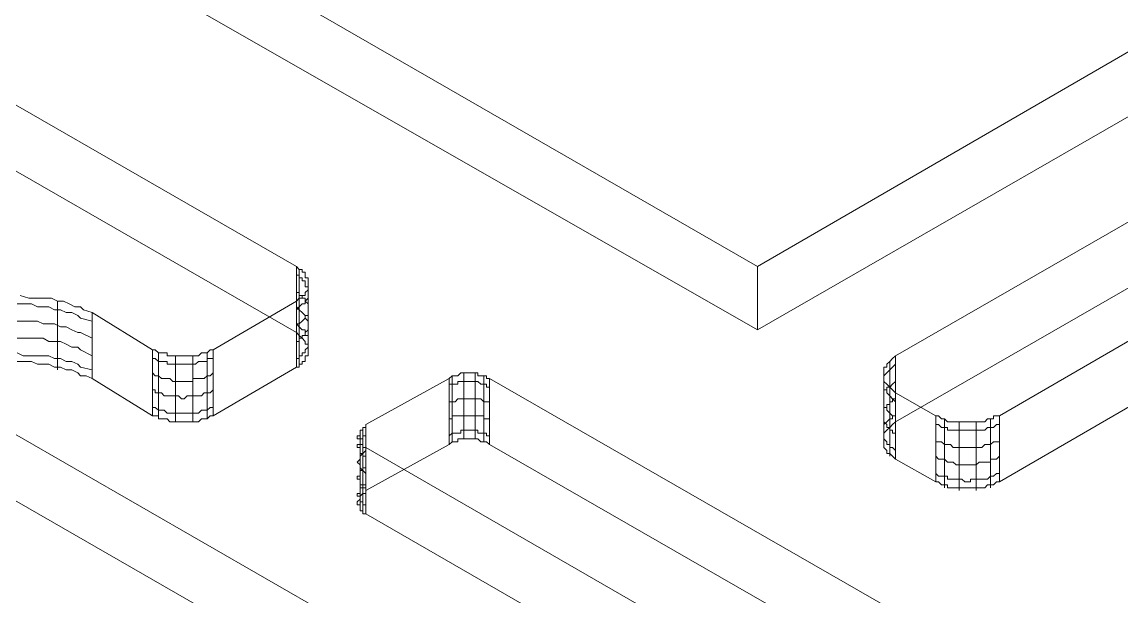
# Model space of a CAD drawing. Header units: millimetres. Extents: x 251 to 1800, y 172 to 1116.
# Drawn here: x 354.4 to 455.3, y 742.5 to 795.2 of the extents above; entities that cross this region are included whole.
import ezdxf

# ---------------------------------------------------------------- set-up
doc = ezdxf.new("R2010")
doc.units = ezdxf.units.MM

msp = doc.modelspace()

# ---------------------------------------------------------------- linework, layer by layer
at = {"color": 8, "lineweight": 0, "true_color": 0x808080}
for points in [[(259.759732, 841.811598), (379.610691, 772.766425)], [(259.759732, 841.811598), (379.610691, 772.766425)], [(259.759732, 835.75017), (379.610691, 766.704997)], [(259.759732, 835.75017), (379.610691, 766.704997), (379.858658, 766.429478), (380.134177, 766.18151), (380.409697, 765.905991), (380.409697, 765.658023), (380.657664, 765.658023), (380.657664, 765.382504), (380.657664, 765.134536), (380.657664, 764.859017), (380.657664, 764.583498), (380.409697, 764.583498), (380.409697, 764.33553), (380.409697, 764.060011), (380.134177, 764.060011), (380.134177, 763.812043), (379.858658, 763.812043), (379.858658, 763.536524), (379.610691, 763.536524)], [(421.847821, 772.766425), (369.306263, 803.073564)], [(421.847821, 772.766425), (369.306263, 803.073564)], [(474.11386, 803.073564), (421.847821, 772.766425)], [(474.11386, 803.073564), (421.847821, 772.766425)], [(421.847821, 766.952965), (369.306263, 797.012136)], [(474.11386, 797.012136), (421.847821, 766.952965)], [(484.941774, 793.595695), (434.521716, 764.583498), (434.246196, 764.33553), (433.998229, 764.060011), (433.722709, 763.812043), (433.722709, 763.536524), (433.44719, 763.536524), (433.44719, 763.288556), (433.44719, 763.013037), (433.44719, 762.737517), (433.44719, 762.48955), (433.44719, 762.21403), (433.722709, 761.966063), (433.998229, 761.690543), (434.246196, 761.442576), (434.521716, 761.167056), (438.213676, 759.073109), (438.461644, 759.073109), (438.737163, 758.797589), (439.012683, 758.797589), (439.26065, 758.52207), (439.53617, 758.52207), (439.784137, 758.52207), (440.059657, 758.52207), (440.335176, 758.52207), (440.583144, 758.52207), (440.858663, 758.52207), (441.106631, 758.52207), (441.38215, 758.52207), (441.630117, 758.52207), (441.905637, 758.52207), (442.181156, 758.52207), (442.429124, 758.52207), (442.704643, 758.52207), (442.952611, 758.797589), (443.22813, 758.797589), (443.476098, 758.797589), (443.476098, 759.073109), (444.027137, 759.073109), (494.447195, 788.305722)], [(484.941774, 793.595695), (434.521716, 764.583498)], [(484.941774, 787.534267), (434.521716, 758.52207)], [(484.941774, 787.534267), (434.521716, 758.52207)], [(444.027137, 759.073109), (494.447195, 788.305722)], [(444.027137, 753.011681), (494.447195, 782.244294)], [(444.027137, 753.011681), (494.447195, 782.244294)], [(379.610691, 769.597951), (379.858658, 769.873471), (380.134177, 769.873471), (380.134177, 770.121438), (380.409697, 770.121438), (380.409697, 770.396958), (380.657664, 770.644925), (380.657664, 770.920445), (380.657664, 771.195964), (380.657664, 771.443932), (380.657664, 771.719451), (380.409697, 771.719451), (380.409697, 771.967419), (380.409697, 772.242938), (380.134177, 772.242938), (380.134177, 772.490906), (379.858658, 772.490906), (379.610691, 772.766425)], [(379.610691, 766.704997), (379.610691, 772.766425)], [(379.610691, 766.704997), (379.610691, 772.766425)], [(379.610691, 769.597951), (379.858658, 769.873471), (380.134177, 769.873471), (380.134177, 770.121438), (380.409697, 770.121438), (380.409697, 770.396958), (380.657664, 770.644925), (380.657664, 770.920445), (380.657664, 771.195964), (380.657664, 771.443932), (380.657664, 771.719451), (380.409697, 771.719451), (380.409697, 771.967419), (380.409697, 772.242938), (380.134177, 772.242938), (380.134177, 772.490906), (379.858658, 772.490906), (379.610691, 772.766425)], [(379.858658, 766.429478), (379.858658, 772.490906), (379.858658, 772.242938)], [(421.847821, 766.952965), (421.847821, 772.766425)], [(421.847821, 766.952965), (421.847821, 772.766425)], [(379.610691, 768.798945), (379.858658, 769.074464), (380.134177, 769.349984), (380.409697, 769.349984), (380.409697, 769.597951), (380.657664, 769.873471), (380.657664, 770.121438), (380.657664, 770.396958), (380.657664, 770.644925), (380.657664, 770.920445), (380.409697, 770.920445), (380.409697, 771.195964), (380.409697, 771.443932), (380.134177, 771.443932), (380.134177, 771.719451), (379.858658, 771.719451), (379.858658, 771.967419), (379.610691, 771.967419), (379.610691, 771.719451)], [(380.657664, 765.658023), (380.657664, 771.719451), (380.657664, 771.443932)], [(379.610691, 767.228484), (379.610691, 767.504004), (379.858658, 767.504004), (380.134177, 767.751971), (380.409697, 768.027491), (380.409697, 768.275458), (380.657664, 768.275458), (380.657664, 768.550977), (380.657664, 768.798945), (380.657664, 769.074464), (380.657664, 769.349984), (380.409697, 769.597951), (380.409697, 769.873471), (380.134177, 769.873471), (380.134177, 770.121438), (379.858658, 770.121438), (379.858658, 770.396958), (379.610691, 770.396958), (379.610691, 770.121438)], [(380.657664, 764.583498), (380.657664, 770.644925), (380.657664, 770.396958)], [(353.987382, 769.349984), (354.538421, 769.349984), (355.309876, 769.349984), (355.860914, 769.074464), (356.384401, 769.074464), (356.907888, 769.074464), (357.431375, 768.798945), (357.954862, 768.798945), (358.478349, 768.550977), (359.001836, 768.550977), (359.552875, 768.275458), (359.800842, 768.027491), (360.875368, 767.751971), (360.875368, 767.504004)], [(354.262902, 770.121438), (355.061908, 769.873471), (355.585395, 769.873471), (356.108882, 769.873471), (356.632369, 769.873471), (357.155856, 769.873471), (357.706895, 769.597951), (358.230382, 769.597951), (358.753869, 769.349984), (359.277356, 769.074464), (359.800842, 769.074464), (360.076362, 768.798945), (360.875368, 768.550977)], [(354.262902, 770.121438), (355.061908, 769.873471), (355.585395, 769.873471), (356.108882, 769.873471), (356.632369, 769.873471), (357.155856, 769.873471), (357.706895, 769.597951), (358.230382, 769.597951), (358.753869, 769.349984), (359.277356, 769.074464), (359.800842, 769.074464), (360.076362, 768.798945), (360.875368, 768.550977)], [(357.706895, 769.597951), (357.706895, 763.536524), (357.706895, 763.288556)], [(379.610691, 769.597951), (371.95125, 765.134536)], [(379.610691, 769.597951), (371.95125, 765.134536)], [(379.610691, 769.597951), (379.610691, 763.536524)], [(379.610691, 769.597951), (379.610691, 763.536524)], [(379.858658, 763.812043), (379.858658, 769.873471), (379.858658, 769.597951)], [(366.413309, 765.134536), (360.875368, 768.550977)], [(366.413309, 765.134536), (360.875368, 768.550977)], [(360.875368, 762.48955), (360.875368, 768.550977)], [(360.875368, 762.48955), (360.875368, 768.550977)], [(379.610691, 765.658023), (379.610691, 765.905991), (379.858658, 765.905991), (379.858658, 766.18151), (380.134177, 766.18151), (380.134177, 766.429478), (380.409697, 766.429478), (380.409697, 766.704997), (380.657664, 766.952965), (380.657664, 767.228484), (380.657664, 767.504004), (380.657664, 767.751971), (380.409697, 768.027491), (380.409697, 768.275458), (380.134177, 768.550977), (379.858658, 768.798945), (379.610691, 769.074464), (379.610691, 768.798945)], [(353.987382, 767.751971), (354.538421, 767.751971), (355.309876, 767.751971), (355.860914, 767.751971), (356.384401, 767.504004), (356.907888, 767.504004), (357.431375, 767.504004), (357.954862, 767.228484), (358.478349, 767.228484), (359.001836, 766.952965), (359.552875, 766.704997), (359.800842, 766.704997), (360.875368, 766.18151), (360.875368, 765.905991)], [(379.610691, 764.33553), (379.858658, 764.33553), (379.858658, 764.583498), (380.134177, 764.583498), (380.134177, 764.859017), (380.409697, 764.859017), (380.409697, 765.134536), (380.657664, 765.382504), (380.657664, 765.658023), (380.657664, 765.905991), (380.657664, 766.18151), (380.657664, 766.429478), (380.409697, 766.429478), (380.409697, 766.704997), (380.409697, 766.952965), (380.134177, 766.952965), (379.858658, 767.228484), (379.610691, 767.504004), (379.610691, 767.228484)], [(379.610691, 766.704997), (379.858658, 766.429478), (380.134177, 766.18151), (380.409697, 765.905991), (380.409697, 765.658023), (380.657664, 765.658023), (380.657664, 765.382504), (380.657664, 765.134536), (380.657664, 764.859017), (380.657664, 764.583498), (380.409697, 764.583498), (380.409697, 764.33553), (380.409697, 764.060011), (380.134177, 764.060011), (380.134177, 763.812043), (379.858658, 763.812043), (379.858658, 763.536524), (379.610691, 763.536524)], [(353.987382, 766.18151), (354.538421, 766.18151), (355.309876, 766.18151), (355.860914, 766.18151), (356.384401, 766.18151), (356.907888, 765.905991), (357.431375, 765.905991), (357.954862, 765.905991), (358.478349, 765.658023), (359.001836, 765.382504), (359.552875, 765.382504), (359.800842, 765.134536), (360.875368, 764.583498), (360.875368, 764.33553)], [(353.987382, 764.859017), (354.538421, 764.583498), (355.309876, 764.583498), (355.860914, 764.583498), (356.384401, 764.583498), (356.907888, 764.583498), (357.431375, 764.33553), (357.954862, 764.33553), (358.478349, 764.060011), (359.001836, 764.060011), (359.552875, 763.812043), (359.800842, 763.536524), (360.875368, 763.288556), (360.875368, 763.013037)], [(366.413309, 765.134536), (366.661277, 765.134536), (366.936796, 764.859017), (367.212316, 764.859017), (367.460283, 764.859017), (367.735802, 764.859017), (367.735802, 764.583498), (367.98377, 764.583498), (368.259289, 764.583498), (368.507257, 764.583498), (368.782776, 764.583498), (369.058296, 764.583498), (369.306263, 764.583498), (369.581783, 764.583498), (369.82975, 764.583498), (370.10527, 764.583498), (370.353237, 764.583498), (370.628757, 764.583498), (370.904276, 764.859017), (371.152244, 764.859017), (371.427763, 764.859017), (371.675731, 765.134536), (371.95125, 765.134536)], [(366.413309, 765.134536), (366.661277, 765.134536), (366.936796, 764.859017), (367.212316, 764.859017), (367.460283, 764.859017), (367.735802, 764.859017), (367.735802, 764.583498), (367.98377, 764.583498), (368.259289, 764.583498), (368.507257, 764.583498), (368.782776, 764.583498), (369.058296, 764.583498), (369.306263, 764.583498), (369.581783, 764.583498), (369.82975, 764.583498), (370.10527, 764.583498), (370.353237, 764.583498), (370.628757, 764.583498), (370.904276, 764.859017), (371.152244, 764.859017), (371.427763, 764.859017), (371.675731, 765.134536), (371.95125, 765.134536)], [(366.413309, 765.134536), (366.413309, 759.073109)], [(366.413309, 765.134536), (366.413309, 759.073109)], [(366.413309, 764.33553), (366.661277, 764.33553), (366.936796, 764.060011), (367.212316, 764.060011), (367.460283, 764.060011), (367.735802, 764.060011), (367.735802, 763.812043), (367.98377, 763.812043), (368.259289, 763.812043), (368.507257, 763.812043), (368.782776, 763.812043), (369.058296, 763.812043), (369.306263, 763.812043), (369.581783, 763.812043), (369.82975, 763.812043), (370.10527, 763.812043), (370.353237, 763.812043), (370.628757, 764.060011), (370.904276, 764.060011), (371.152244, 764.060011), (371.427763, 764.060011), (371.427763, 764.33553), (371.675731, 764.33553), (371.95125, 764.33553), (371.95125, 764.060011)], [(366.936796, 758.797589), (366.936796, 764.859017), (366.936796, 764.583498)], [(368.507257, 758.52207), (368.507257, 764.583498), (368.507257, 764.33553)], [(370.10527, 758.52207), (370.10527, 764.583498), (370.10527, 764.33553)], [(371.427763, 758.797589), (371.427763, 764.859017), (371.427763, 764.583498)], [(371.95125, 759.073109), (371.95125, 765.134536)], [(371.95125, 759.073109), (371.95125, 765.134536)], [(434.521716, 764.583498), (434.246196, 764.33553), (433.998229, 764.060011), (433.722709, 763.812043), (433.722709, 763.536524), (433.44719, 763.536524), (433.44719, 763.288556), (433.44719, 763.013037), (433.44719, 762.737517), (433.44719, 762.48955), (433.44719, 762.21403), (433.722709, 761.966063), (433.998229, 761.690543), (434.246196, 761.442576), (434.521716, 761.167056)], [(434.521716, 764.583498), (434.521716, 758.52207)], [(434.521716, 764.583498), (434.521716, 758.52207)], [(371.95125, 759.073109), (371.675731, 759.073109), (371.427763, 758.797589), (371.152244, 758.797589), (370.904276, 758.797589), (370.628757, 758.52207), (370.353237, 758.52207), (370.10527, 758.52207), (369.82975, 758.52207), (369.581783, 758.52207), (369.306263, 758.52207), (369.058296, 758.52207), (368.782776, 758.52207), (368.507257, 758.52207), (368.259289, 758.52207), (367.98377, 758.52207), (367.735802, 758.797589), (367.460283, 758.797589), (367.212316, 758.797589), (366.936796, 758.797589), (366.936796, 759.073109), (366.661277, 759.073109), (366.413309, 759.073109), (360.875368, 762.48955), (360.324329, 762.737517), (359.800842, 762.737517), (359.552875, 763.013037), (359.001836, 763.288556), (358.478349, 763.288556), (357.954862, 763.536524), (357.431375, 763.536524), (356.907888, 763.812043), (356.384401, 763.812043), (355.860914, 763.812043), (355.309876, 764.060011), (354.538421, 764.060011), (353.987382, 764.060011)], [(360.875368, 762.48955), (360.324329, 762.737517), (359.800842, 762.737517), (359.552875, 763.013037), (359.001836, 763.288556), (358.478349, 763.288556), (357.954862, 763.536524), (357.431375, 763.536524), (356.907888, 763.812043), (356.384401, 763.812043), (355.860914, 763.812043), (355.309876, 764.060011), (354.538421, 764.060011), (353.987382, 764.060011)], [(371.95125, 759.073109), (379.610691, 763.536524)], [(371.95125, 759.073109), (379.610691, 763.536524)], [(434.521716, 760.36805), (434.246196, 760.643569), (433.998229, 760.891537), (433.722709, 761.167056), (433.722709, 761.442576), (433.44719, 761.442576), (433.44719, 761.690543), (433.44719, 761.966063), (433.44719, 762.21403), (433.44719, 762.48955), (433.44719, 762.737517), (433.722709, 763.013037), (433.998229, 763.288556), (434.246196, 763.536524), (434.521716, 763.812043), (434.521716, 763.536524)], [(433.44719, 763.288556), (433.44719, 757.227128), (433.44719, 756.951609)], [(433.998229, 764.060011), (433.998229, 757.998583), (433.998229, 757.750615)], [(366.413309, 759.073109), (360.875368, 762.48955)], [(366.413309, 763.013037), (366.661277, 762.737517), (366.936796, 762.737517), (367.212316, 762.48955), (367.460283, 762.48955), (367.735802, 762.48955), (367.98377, 762.48955), (368.259289, 762.21403), (368.507257, 762.21403), (368.782776, 762.21403), (369.058296, 762.21403), (369.306263, 762.21403), (369.581783, 762.21403), (369.82975, 762.21403), (370.10527, 762.21403), (370.10527, 762.48955), (370.353237, 762.48955), (370.628757, 762.48955), (370.904276, 762.48955), (371.152244, 762.48955), (371.427763, 762.737517), (371.675731, 762.737517), (371.95125, 763.013037), (371.95125, 762.737517)], [(385.947638, 758.274102), (393.607078, 762.48955)], [(385.947638, 758.274102), (393.607078, 762.48955)], [(397.299039, 762.48955), (397.023519, 762.48955), (397.023519, 762.737517), (396.775552, 762.737517), (396.500032, 762.737517), (396.224513, 762.737517), (396.224513, 763.013037), (395.976546, 763.013037), (395.701026, 763.013037), (395.453059, 763.013037), (395.177539, 763.013037), (394.929572, 763.013037), (394.654052, 763.013037), (394.378533, 762.737517), (394.130565, 762.737517), (393.855046, 762.737517), (393.607078, 762.48955)], [(397.299039, 762.48955), (397.023519, 762.48955), (397.023519, 762.737517), (396.775552, 762.737517), (396.500032, 762.737517), (396.224513, 762.737517), (396.224513, 763.013037), (395.976546, 763.013037), (395.701026, 763.013037), (395.453059, 763.013037), (395.177539, 763.013037), (394.929572, 763.013037), (394.654052, 763.013037), (394.378533, 762.737517), (394.130565, 762.737517), (393.855046, 762.737517), (393.607078, 762.48955)], [(393.607078, 756.428122), (393.607078, 762.48955)], [(393.607078, 756.428122), (393.607078, 762.48955)], [(393.855046, 756.676089), (393.855046, 762.737517), (393.855046, 762.48955)], [(394.929572, 756.951609), (394.929572, 763.013037), (394.929572, 762.737517)], [(395.976546, 756.951609), (395.976546, 763.013037), (395.976546, 762.737517)], [(396.775552, 756.676089), (396.775552, 762.737517), (396.775552, 762.48955)], [(397.299039, 762.48955), (449.565077, 732.430378)], [(397.299039, 762.48955), (397.299039, 756.428122)], [(397.299039, 762.48955), (449.565077, 732.430378)], [(397.299039, 762.48955), (397.299039, 756.428122)], [(433.44719, 762.48955), (433.44719, 756.428122), (433.44719, 756.152602)], [(366.413309, 761.442576), (366.661277, 761.442576), (366.661277, 761.167056), (366.936796, 761.167056), (367.212316, 761.167056), (367.460283, 760.891537), (367.735802, 760.891537), (367.98377, 760.891537), (368.259289, 760.891537), (368.507257, 760.891537), (368.782776, 760.891537), (369.058296, 760.643569), (369.306263, 760.643569), (369.581783, 760.891537), (369.82975, 760.891537), (370.10527, 760.891537), (370.353237, 760.891537), (370.628757, 760.891537), (370.904276, 760.891537), (371.152244, 761.167056), (371.427763, 761.167056), (371.675731, 761.167056), (371.95125, 761.442576), (371.95125, 761.167056)], [(397.299039, 761.690543), (397.023519, 761.690543), (397.023519, 761.966063), (396.775552, 761.966063), (396.500032, 761.966063), (396.224513, 762.21403), (395.976546, 762.21403), (395.701026, 762.21403), (395.453059, 762.21403), (395.177539, 762.21403), (394.929572, 762.21403), (394.654052, 762.21403), (394.378533, 762.21403), (394.378533, 761.966063), (394.130565, 761.966063), (393.855046, 761.966063), (393.607078, 761.966063), (393.607078, 761.690543), (393.607078, 761.442576)], [(434.521716, 759.073109), (434.246196, 759.073109), (433.998229, 759.321076), (433.722709, 759.596596), (433.722709, 759.844563), (433.44719, 759.844563), (433.44719, 760.120082), (433.44719, 760.36805), (433.44719, 760.643569), (433.44719, 760.891537), (433.44719, 761.167056), (433.44719, 761.442576), (433.722709, 761.442576), (433.722709, 761.690543), (433.998229, 761.690543), (434.246196, 761.966063), (434.521716, 762.21403), (434.521716, 761.966063)], [(433.998229, 761.690543), (433.998229, 755.629116), (433.998229, 755.381148)], [(347.677987, 760.891537), (446.920091, 703.721252)], [(347.677987, 760.891537), (446.920091, 703.721252)], [(397.299039, 760.36805), (397.023519, 760.36805), (396.775552, 760.36805), (396.500032, 760.643569), (396.224513, 760.643569), (395.976546, 760.643569), (395.701026, 760.643569), (395.453059, 760.643569), (395.177539, 760.643569), (394.929572, 760.643569), (394.654052, 760.643569), (394.378533, 760.643569), (394.130565, 760.36805), (393.855046, 760.36805), (393.607078, 760.36805), (393.607078, 760.120082)], [(434.521716, 757.475096), (434.246196, 757.475096), (434.246196, 757.750615), (433.998229, 757.750615), (433.998229, 757.998583), (433.722709, 757.998583), (433.722709, 758.274102), (433.44719, 758.52207), (433.44719, 758.797589), (433.44719, 759.073109), (433.44719, 759.321076), (433.44719, 759.596596), (433.44719, 759.844563), (433.722709, 759.844563), (433.722709, 760.120082), (433.998229, 760.120082), (433.998229, 760.36805), (434.246196, 760.36805), (434.246196, 760.643569), (434.521716, 760.643569), (434.521716, 760.36805)], [(434.521716, 755.105629), (434.521716, 761.167056)], [(434.521716, 755.105629), (434.521716, 761.167056)], [(434.521716, 761.167056), (438.213676, 759.073109)], [(366.413309, 759.844563), (366.661277, 759.844563), (366.936796, 759.596596), (367.212316, 759.596596), (367.460283, 759.596596), (367.735802, 759.321076), (367.98377, 759.321076), (368.259289, 759.321076), (368.507257, 759.321076), (368.782776, 759.321076), (369.058296, 759.321076), (369.306263, 759.321076), (369.581783, 759.321076), (369.82975, 759.321076), (370.10527, 759.321076), (370.353237, 759.321076), (370.628757, 759.321076), (370.904276, 759.596596), (371.152244, 759.596596), (371.427763, 759.596596), (371.675731, 759.844563), (371.95125, 759.844563), (371.95125, 759.596596)], [(371.95125, 759.073109), (371.675731, 759.073109), (371.427763, 758.797589), (371.152244, 758.797589), (370.904276, 758.797589), (370.628757, 758.52207), (370.353237, 758.52207), (370.10527, 758.52207), (369.82975, 758.52207), (369.581783, 758.52207), (369.306263, 758.52207), (369.058296, 758.52207), (368.782776, 758.52207), (368.507257, 758.52207), (368.259289, 758.52207), (367.98377, 758.52207), (367.735802, 758.797589), (367.460283, 758.797589), (367.212316, 758.797589), (366.936796, 758.797589), (366.936796, 759.073109), (366.661277, 759.073109), (366.413309, 759.073109)], [(385.947638, 758.274102), (385.947638, 757.998583), (385.672118, 757.998583), (385.672118, 757.750615), (385.424151, 757.750615), (385.424151, 757.475096), (385.424151, 757.227128), (385.148631, 757.227128), (385.148631, 756.951609), (385.424151, 756.951609), (385.424151, 756.676089), (385.424151, 756.428122), (385.672118, 756.428122), (385.672118, 756.152602), (385.947638, 756.152602)], [(385.947638, 758.274102), (385.947638, 757.998583), (385.672118, 757.998583), (385.672118, 757.750615), (385.424151, 757.750615), (385.424151, 757.475096), (385.424151, 757.227128), (385.148631, 757.227128), (385.148631, 756.951609), (385.424151, 756.951609), (385.424151, 756.676089), (385.424151, 756.428122), (385.672118, 756.428122), (385.672118, 756.152602), (385.947638, 756.152602)], [(385.947638, 758.274102), (385.947638, 752.212674)], [(385.947638, 758.274102), (385.947638, 752.212674)], [(397.299039, 758.797589), (397.023519, 758.797589), (396.775552, 758.797589), (396.775552, 759.073109), (396.500032, 759.073109), (396.224513, 759.073109), (395.976546, 759.073109), (395.701026, 759.073109), (395.453059, 759.073109), (395.177539, 759.073109), (394.929572, 759.073109), (394.654052, 759.073109), (394.378533, 759.073109), (394.130565, 759.073109), (393.855046, 759.073109), (393.855046, 758.797589), (393.607078, 758.797589), (393.607078, 758.52207)], [(434.521716, 755.904635), (434.246196, 756.152602), (433.998229, 756.152602), (433.998229, 756.428122), (433.722709, 756.428122), (433.722709, 756.676089), (433.44719, 756.951609), (433.44719, 757.227128), (433.44719, 757.475096), (433.44719, 757.750615), (433.44719, 757.998583), (433.44719, 758.274102), (433.722709, 758.52207), (433.998229, 758.797589), (434.246196, 758.797589), (434.246196, 759.073109), (434.521716, 759.073109), (434.521716, 758.797589)], [(434.521716, 755.105629), (434.246196, 755.381148), (433.998229, 755.629116), (433.722709, 755.629116), (433.722709, 755.904635), (433.44719, 756.152602), (433.44719, 756.428122), (433.44719, 756.676089), (433.44719, 756.951609), (433.44719, 757.227128), (433.44719, 757.475096), (433.722709, 757.750615), (433.998229, 757.998583), (434.246196, 758.274102), (434.521716, 758.52207)], [(434.521716, 755.105629), (434.246196, 755.381148), (433.998229, 755.629116), (433.722709, 755.629116), (433.722709, 755.904635), (433.44719, 756.152602), (433.44719, 756.428122), (433.44719, 756.676089), (433.44719, 756.951609), (433.44719, 757.227128), (433.44719, 757.475096), (433.722709, 757.750615), (433.998229, 757.998583), (434.246196, 758.274102), (434.521716, 758.52207)], [(438.213676, 759.073109), (438.213676, 753.011681)], [(438.213676, 759.073109), (438.461644, 759.073109), (438.737163, 758.797589), (439.012683, 758.797589), (439.26065, 758.52207), (439.53617, 758.52207), (439.784137, 758.52207), (440.059657, 758.52207), (440.335176, 758.52207), (440.583144, 758.52207), (440.858663, 758.52207), (441.106631, 758.52207), (441.38215, 758.52207), (441.630117, 758.52207), (441.905637, 758.52207), (442.181156, 758.52207), (442.429124, 758.52207), (442.704643, 758.52207), (442.952611, 758.797589), (443.22813, 758.797589), (443.476098, 758.797589), (443.476098, 759.073109), (444.027137, 759.073109)], [(438.213676, 759.073109), (438.213676, 753.011681)], [(444.027137, 758.274102), (443.751617, 758.274102), (443.476098, 757.998583), (443.22813, 757.998583), (442.952611, 757.998583), (442.704643, 757.750615), (442.429124, 757.750615), (442.181156, 757.750615), (441.905637, 757.750615), (441.630117, 757.750615), (441.38215, 757.750615), (441.106631, 757.750615), (440.858663, 757.750615), (440.583144, 757.750615), (440.335176, 757.750615), (440.059657, 757.750615), (439.784137, 757.750615), (439.53617, 757.750615), (439.26065, 757.750615), (439.26065, 757.998583), (439.012683, 757.998583), (438.737163, 757.998583), (438.461644, 758.274102), (438.213676, 758.274102), (438.213676, 757.998583)], [(439.012683, 758.797589), (439.012683, 752.736161), (439.012683, 752.460642)], [(440.335176, 758.52207), (440.335176, 752.460642), (440.335176, 752.212674)], [(441.905637, 758.52207), (441.905637, 752.460642), (441.905637, 752.212674)], [(443.22813, 758.797589), (443.22813, 752.736161), (443.22813, 752.460642)], [(444.027137, 753.011681), (444.027137, 759.073109)], [(444.027137, 753.011681), (444.027137, 759.073109)], [(385.947638, 757.475096), (385.947638, 757.227128), (385.672118, 757.227128), (385.672118, 756.951609), (385.424151, 756.951609), (385.424151, 756.676089), (385.424151, 756.428122), (385.148631, 756.428122), (385.148631, 756.152602), (385.424151, 756.152602), (385.424151, 755.904635), (385.424151, 755.629116), (385.672118, 755.629116), (385.672118, 755.381148), (385.947638, 755.381148), (385.947638, 755.105629)], [(385.424151, 751.413668), (385.424151, 757.475096), (385.424151, 757.227128)], [(385.672118, 751.937155), (385.672118, 757.998583), (385.672118, 757.750615)], [(397.299039, 757.227128), (397.023519, 757.227128), (397.023519, 757.475096), (396.775552, 757.475096), (396.500032, 757.475096), (396.224513, 757.475096), (396.224513, 757.750615), (395.976546, 757.750615), (395.701026, 757.750615), (395.453059, 757.750615), (395.177539, 757.750615), (394.929572, 757.750615), (394.654052, 757.750615), (394.654052, 757.475096), (394.378533, 757.475096), (394.130565, 757.475096), (393.855046, 757.475096), (393.607078, 757.227128), (393.607078, 756.951609)], [(438.461644, 719.784036), (385.947638, 750.091175), (385.672118, 750.091175), (385.672118, 750.366694), (385.424151, 750.366694), (385.424151, 750.614662), (385.424151, 750.890181), (385.148631, 750.890181), (385.148631, 751.165701), (385.424151, 751.413668), (385.424151, 751.689187), (385.672118, 751.937155), (385.947638, 751.937155), (385.947638, 752.212674), (393.607078, 756.428122), (393.855046, 756.676089), (394.130565, 756.676089), (394.378533, 756.676089), (394.378533, 756.951609), (394.654052, 756.951609), (394.929572, 756.951609), (395.177539, 756.951609), (395.453059, 756.951609), (395.701026, 756.951609), (395.976546, 756.951609), (396.224513, 756.951609), (396.500032, 756.676089), (396.775552, 756.676089), (397.023519, 756.676089), (397.299039, 756.428122), (449.565077, 726.368951)], [(385.424151, 750.890181), (385.424151, 756.951609), (385.424151, 756.676089)], [(385.947638, 752.212674), (393.607078, 756.428122)], [(393.607078, 756.428122), (393.855046, 756.676089), (394.130565, 756.676089), (394.378533, 756.676089), (394.378533, 756.951609), (394.654052, 756.951609), (394.929572, 756.951609), (395.177539, 756.951609), (395.453059, 756.951609), (395.701026, 756.951609), (395.976546, 756.951609), (396.224513, 756.951609), (396.500032, 756.676089), (396.775552, 756.676089), (397.023519, 756.676089), (397.299039, 756.428122)], [(397.299039, 756.428122), (449.565077, 726.368951)], [(444.027137, 756.676089), (443.751617, 756.676089), (443.476098, 756.676089), (443.22813, 756.428122), (442.952611, 756.428122), (442.704643, 756.428122), (442.429124, 756.152602), (442.181156, 756.152602), (441.905637, 756.152602), (441.630117, 756.152602), (441.38215, 756.152602), (441.106631, 756.152602), (440.858663, 756.152602), (440.583144, 756.152602), (440.335176, 756.152602), (440.059657, 756.152602), (439.784137, 756.152602), (439.53617, 756.428122), (439.26065, 756.428122), (439.012683, 756.428122), (438.737163, 756.676089), (438.461644, 756.676089), (438.213676, 756.676089), (438.213676, 756.428122)], [(385.947638, 755.904635), (385.672118, 755.629116), (385.424151, 755.381148), (385.424151, 755.105629), (385.148631, 754.830109), (385.424151, 754.582142), (385.424151, 754.306622), (385.672118, 754.058655), (385.947638, 753.783135), (385.947638, 753.535168)], [(385.672118, 750.366694), (385.672118, 756.152602), (385.672118, 755.904635)], [(438.461644, 725.845464), (385.947638, 756.152602)], [(438.461644, 725.845464), (385.947638, 756.152602)], [(385.947638, 750.091175), (385.947638, 756.152602)], [(385.947638, 750.091175), (385.947638, 756.152602)], [(444.027137, 755.381148), (443.751617, 755.105629), (443.476098, 755.105629), (443.22813, 755.105629), (443.22813, 754.830109), (442.952611, 754.830109), (442.704643, 754.830109), (442.429124, 754.830109), (442.181156, 754.830109), (441.905637, 754.582142), (441.630117, 754.582142), (441.38215, 754.582142), (441.106631, 754.582142), (440.858663, 754.582142), (440.583144, 754.582142), (440.335176, 754.582142), (440.059657, 754.582142), (439.784137, 754.830109), (439.53617, 754.830109), (439.26065, 754.830109), (439.012683, 755.105629), (438.737163, 755.105629), (438.461644, 755.105629), (438.213676, 755.381148), (438.213676, 755.105629)], [(347.677987, 754.830109), (446.920091, 697.659824)], [(347.677987, 754.830109), (446.920091, 697.659824)], [(385.947638, 754.306622), (385.672118, 754.306622), (385.672118, 754.058655), (385.424151, 754.058655), (385.424151, 753.783135), (385.424151, 753.535168), (385.148631, 753.535168), (385.148631, 753.259648), (385.424151, 753.259648), (385.424151, 753.011681), (385.424151, 752.736161), (385.672118, 752.736161), (385.672118, 752.460642), (385.947638, 752.460642), (385.947638, 752.212674), (385.947638, 751.937155)], [(434.521716, 755.105629), (438.213676, 753.011681)], [(434.521716, 755.105629), (438.213676, 753.011681)], [(444.027137, 753.783135), (443.751617, 753.783135), (443.476098, 753.535168), (443.22813, 753.535168), (442.952611, 753.259648), (442.704643, 753.259648), (442.429124, 753.259648), (442.181156, 753.259648), (441.905637, 753.259648), (441.630117, 753.259648), (441.38215, 753.259648), (441.38215, 753.011681), (441.106631, 753.011681), (440.858663, 753.011681), (440.583144, 753.259648), (440.335176, 753.259648), (440.059657, 753.259648), (439.784137, 753.259648), (439.53617, 753.259648), (439.26065, 753.259648), (439.26065, 753.535168), (439.012683, 753.535168), (438.737163, 753.535168), (438.461644, 753.535168), (438.213676, 753.783135), (438.213676, 753.535168)], [(385.947638, 753.011681), (385.947638, 752.736161), (385.672118, 752.736161), (385.672118, 752.460642), (385.424151, 752.460642), (385.424151, 752.212674), (385.424151, 751.937155), (385.148631, 751.937155), (385.148631, 751.689187), (385.424151, 751.689187), (385.424151, 751.413668), (385.424151, 751.165701), (385.672118, 751.165701), (385.672118, 750.890181), (385.947638, 750.890181), (385.947638, 750.614662), (385.947638, 750.366694)], [(385.947638, 750.091175), (385.672118, 750.091175), (385.672118, 750.366694), (385.424151, 750.366694), (385.424151, 750.614662), (385.424151, 750.890181), (385.148631, 750.890181), (385.148631, 751.165701), (385.424151, 751.413668), (385.424151, 751.689187), (385.672118, 751.937155), (385.947638, 751.937155), (385.947638, 752.212674)], [(444.027137, 753.011681), (443.751617, 753.011681), (443.476098, 752.736161), (443.22813, 752.736161), (442.952611, 752.736161), (442.704643, 752.460642), (442.429124, 752.460642), (442.181156, 752.460642), (441.905637, 752.460642), (441.630117, 752.460642), (441.38215, 752.460642), (441.106631, 752.460642), (440.858663, 752.460642), (440.583144, 752.460642), (440.335176, 752.460642), (440.059657, 752.460642), (439.784137, 752.460642), (439.53617, 752.460642), (439.26065, 752.460642), (439.26065, 752.736161), (439.012683, 752.736161), (438.737163, 752.736161), (438.461644, 753.011681), (438.213676, 753.011681)], [(444.027137, 753.011681), (443.751617, 753.011681), (443.476098, 752.736161), (443.22813, 752.736161), (442.952611, 752.736161), (442.704643, 752.460642), (442.429124, 752.460642), (442.181156, 752.460642), (441.905637, 752.460642), (441.630117, 752.460642), (441.38215, 752.460642), (441.106631, 752.460642), (440.858663, 752.460642), (440.583144, 752.460642), (440.335176, 752.460642), (440.059657, 752.460642), (439.784137, 752.460642), (439.53617, 752.460642), (439.26065, 752.460642), (439.26065, 752.736161), (439.012683, 752.736161), (438.737163, 752.736161), (438.461644, 753.011681), (438.213676, 753.011681)], [(438.461644, 719.784036), (385.947638, 750.091175)]]:
    msp.add_lwpolyline(points, dxfattribs=at)
msp.add_lwpolyline([(421.847821, 766.952965), (369.306263, 797.012136), (421.847821, 827.319275), (474.11386, 797.012136)], close=True, dxfattribs=at)

doc.saveas('drawing.dxf')
